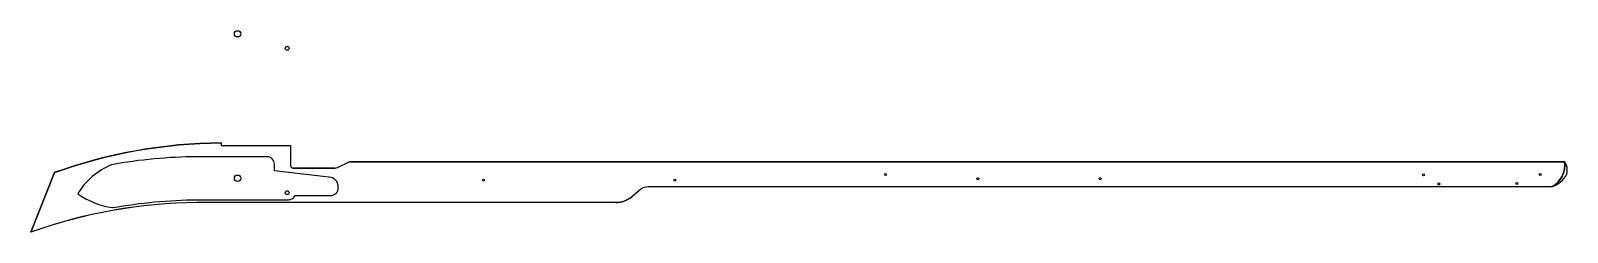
# Model space of a CAD drawing. Header units: millimetres. Extents: x 257 to 1475, y 167 to 328.
import ezdxf

# ---------------------------------------------------------------- set-up
doc = ezdxf.new("R2010")
doc.units = ezdxf.units.MM
doc.header["$MEASUREMENT"] = 0
doc.layers.add('Corp arma', color=1, linetype='Continuous')

msp = doc.modelspace()

# ---------------------------------------------------------------- linework, layer by layer
at = {"layer": 'Corp arma'}
for p, q in [((408.1, 238.4), (408.1, 236.4)), ((408.1, 236.4), (442.6, 236.4)), ((442.6, 236.4), (463, 236.4)), ((463, 236.4), (463, 220.4)), ((500.2, 218.9), (508.9, 223)), ((1473.1, 223.4), (511, 223.4)), ((275.8, 214.8), (257, 167.3)), ((482.1, 218.4), (465, 218.4)), ((498.1, 218.4), (482.1, 218.4)), ((740.2, 201.1), (733.6, 195.6)), ((1463, 203.4), (746.6, 203.4)), ((720.8, 190.9), (388.8, 190.9))]:
    msp.add_line(p, q, dxfattribs=at)
for points in [[(275.8, 214.8, -0.084597), (408.1, 238.4), (408.1, 236.4), (463, 236.4), (463, 220.4, 0.414214), (465, 218.4), (498.1, 218.4, 0.110221), (500.2, 218.9), (508.9, 223, -0.110221), (511, 223.4), (1473, 223.4, -0.305615), (1463, 203.4), (746.6, 203.4, 0.175452), (740.2, 201.1), (733.6, 195.6, -0.175452), (720.8, 190.9), (388.8, 190.9, 0.084145), (257, 167.3), (275.8, 214.8)], [(437, 227.4), (388.8, 227.4, 0.042265), (321.1, 221, 0.161333), (294.3, 197.8, 0.113607), (322, 186.9, -0.042355), (388.8, 193.2), (461.4, 193.2, 0.240277), (466.2, 195.7), (466.8, 196.5), (494.9, 196.5, 0.414214), (500.9, 202.5), (500.9, 203.2, 0.401769), (493.3, 211.2), (450.2, 216.1), (450.2, 221.4, 0.414214), (444.2, 227.4), (437, 227.4)]]:
    msp.add_lwpolyline(points, format="xyb", dxfattribs=at)
for centre, radius in [((421, 325, 20.5), 2.5), ((460.3, 313.5, 20.5), 1.5), ((421, 210.3), 2.5), ((616, 208.7), 0.8), ((767.6, 208.7), 0.8), ((934.6, 213.3), 0.8), ((1007.9, 209.9), 0.8), ((1104.8, 209.9), 0.8), ((1361.2, 212.9), 0.8), ((1453.7, 213.3), 0.8), ((460.3, 198.8), 1.5), ((1373.3, 205.7), 0.8), ((1435.1, 206.1), 0.8)]:
    msp.add_circle(centre, radius, dxfattribs=at)
for centre, radius, start, end in [((411.3, -161.6), 400, 90.4663, 109.8084), ((465, 220.4), 2, 180, 270), ((511, 218.4), 5, 90, 115.1592), ((1453.2, 220.9), 20, 299.4471, 7.4228), ((1462.8, 216.6), 12.4, 345.263, 33.4145), ((498.1, 223.4), 5, 270, 295.1592), ((1455.7, 223.9), 21.8, 289.6425, 331.155), ((720.8, 210.9), 20, 270, 309.8056), ((746.6, 193.4), 10, 90, 129.8056), ((392.6, -209), 400, 90.5461, 109.8084)]:
    msp.add_arc(centre, radius, start, end, dxfattribs=at)

doc.saveas('drawing.dxf')
